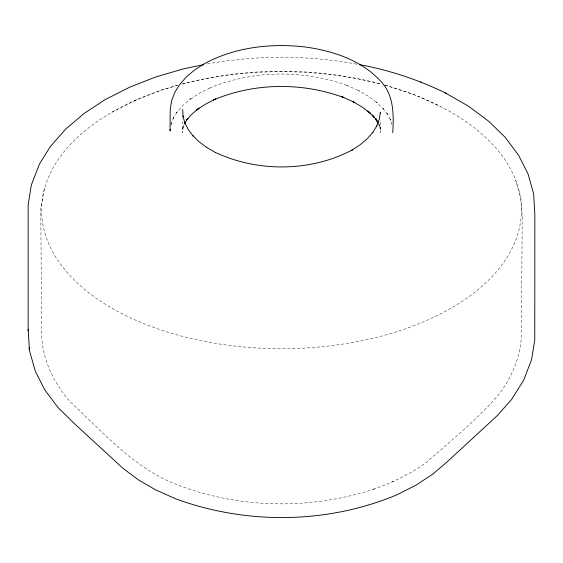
<?xml version="1.0" encoding="UTF-8"?>
<svg xmlns="http://www.w3.org/2000/svg" width="563" height="563" viewBox="0 0 563 563"><rect width="100%" height="100%" fill="white"/><g stroke="black" fill="none" stroke-linecap="round" stroke-linejoin="round"><path stroke-width="0.42" stroke-dasharray="2.81 2.11" d="M170.948 125.352L171.342 122.938L170.723 125.056M44.554 188.542L43.618 191.617L40.768 209L41.662 328.637C40.613 355.725 52.436 381.637 70.115 401.686C103.606 432.623 134.613 469.155 178.577 485.236L180.336 485.911C241.703 508.811 310.91 509.571 373.121 489.409L374.712 488.79M171.025 124.268L173.791 117.125L172.813 119.018L177.626 111.298L176.353 112.882L182.884 105.485L190.977 98.609L189.611 99.714L199.267 93.395L210.224 87.814L208.972 88.377C252.696 69.939 303.591 69.453 348.018 85.858L346.864 85.337L359.757 91.115L358.406 90.509L368.737 96.47L377.689 103.128L376.253 101.973L383.579 109.123L382.347 107.582L387.991 115.112L387.027 113.254L390.961 121.066L390.342 118.962L392.094 125.352M184.27 124.493L182.44 129.223L183.496 125.633L182.321 132.798L182.686 118.786M177.436 85.33L160.863 90.207L136.246 99.869L111.868 112.269M373.121 489.409C391.869 482.751 410.033 474.306 426.184 462.589C451.16 440.428 477.621 419.484 499.233 393.896C511.668 377.463 519.888 358.012 521.338 337.336L522.232 217.733L521.282 200.28L515.624 179.991M134.466 100.77L136.246 99.869M391.813 482.069L393.727 481.33M182.405 83.873C247.051 67.053 316.202 66.927 380.813 84M207.24 63.936C256.566 55.068 307.574 55.005 356.865 64.203M384.951 85.034L414.713 94.816L440.146 106.316M378.603 124.099L379.385 125.648L378.336 122.101M378.772 123.677L380.285 129.208L379.919 125.394L380.314 132.565L380.314 119.828M384.684 85.168A239.901 138.505 0 0 1 469.422 296.3A239.901 138.505 0 0 1 94.035 296.631A239.901 138.505 0 0 1 177.662 85.351M181.926 84.197A239.901 138.505 0 0 1 380.539 84.056"/><path stroke-width="0.84" d="M380.314 113.036L380.405 112.375L379.237 119.518L376.527 126.52L376.781 125.957L372.558 132.727L372.938 132.291L367.259 138.723L360.229 144.698L351.952 150.117L352.339 149.899C310.544 172.011 257.924 172.341 215.249 152.383M170.293 129.377L170.026 130.989L170.244 109.222L171.652 100.538L174.952 92.107L179.674 84.534L186.353 76.955L194.158 70.326L203.722 64.091C234.489 47.102 270.972 42.971 305.491 47.025C332.642 50.86 360.784 59.959 379.99 80.467L380.363 80.896C394.058 94.633 393.79 114.845 392.756 132.762M184.573 123.705L185.185 122.129L184.523 123.41M184.826 123.248L187.866 118.371L186.782 119.715M186.789 119.835L191.659 114.317L199.028 108.061L196.719 109.933L205.629 104.099L215.735 98.954L213.616 99.904C254.546 82.648 302.176 82.198 343.754 97.547L341.811 96.66L354.739 102.466L352.459 101.431L361.988 106.935L370.243 113.079L367.829 111.122L374.501 117.639L372.41 115.021L377.499 121.812L375.866 118.666L378.209 123.325M203.799 64.646L183.137 68.939L155.423 77.096L129.701 87.188L105.175 99.609L84.471 113.17L65.639 129.117L50.29 146.633L39.572 163.819L31.324 185.023L28.15 205.178L28.15 329.517L29.459 350.573L35.314 371.186L44.773 389.856L58.038 407.57L74.851 424.045L123.142 468.472L138.794 480.126L155.684 489.88L175.339 498.677C246.242 524.85 327.469 524.076 397.26 494.645L416.029 485.158L432.785 474.088L446.304 462.61L497.368 415.543L511.668 399.343L523.752 380.046L531.549 359.68L534.773 340.073L534.85 214.369L533.675 194.136L528.185 174.263L518.537 155.128L504.955 137.09L488.916 121.439L468.543 106.203L445.284 92.916M359.419 64.632C389.575 70.129 418.865 79.974 446.403 93.416M420.709 81.909L421.659 82.332M206.354 147.246L215.608 152.594M206.762 147.485L199.091 141.777L192.722 135.556L193.095 135.986L188.148 129.384L184.671 122.474L184.931 123.044L182.982 115.957L183.081 116.611L182.686 109.447M28.15 329.517L28.227 330.882M29.149 347.885L29.227 349.243"/></g></svg>
